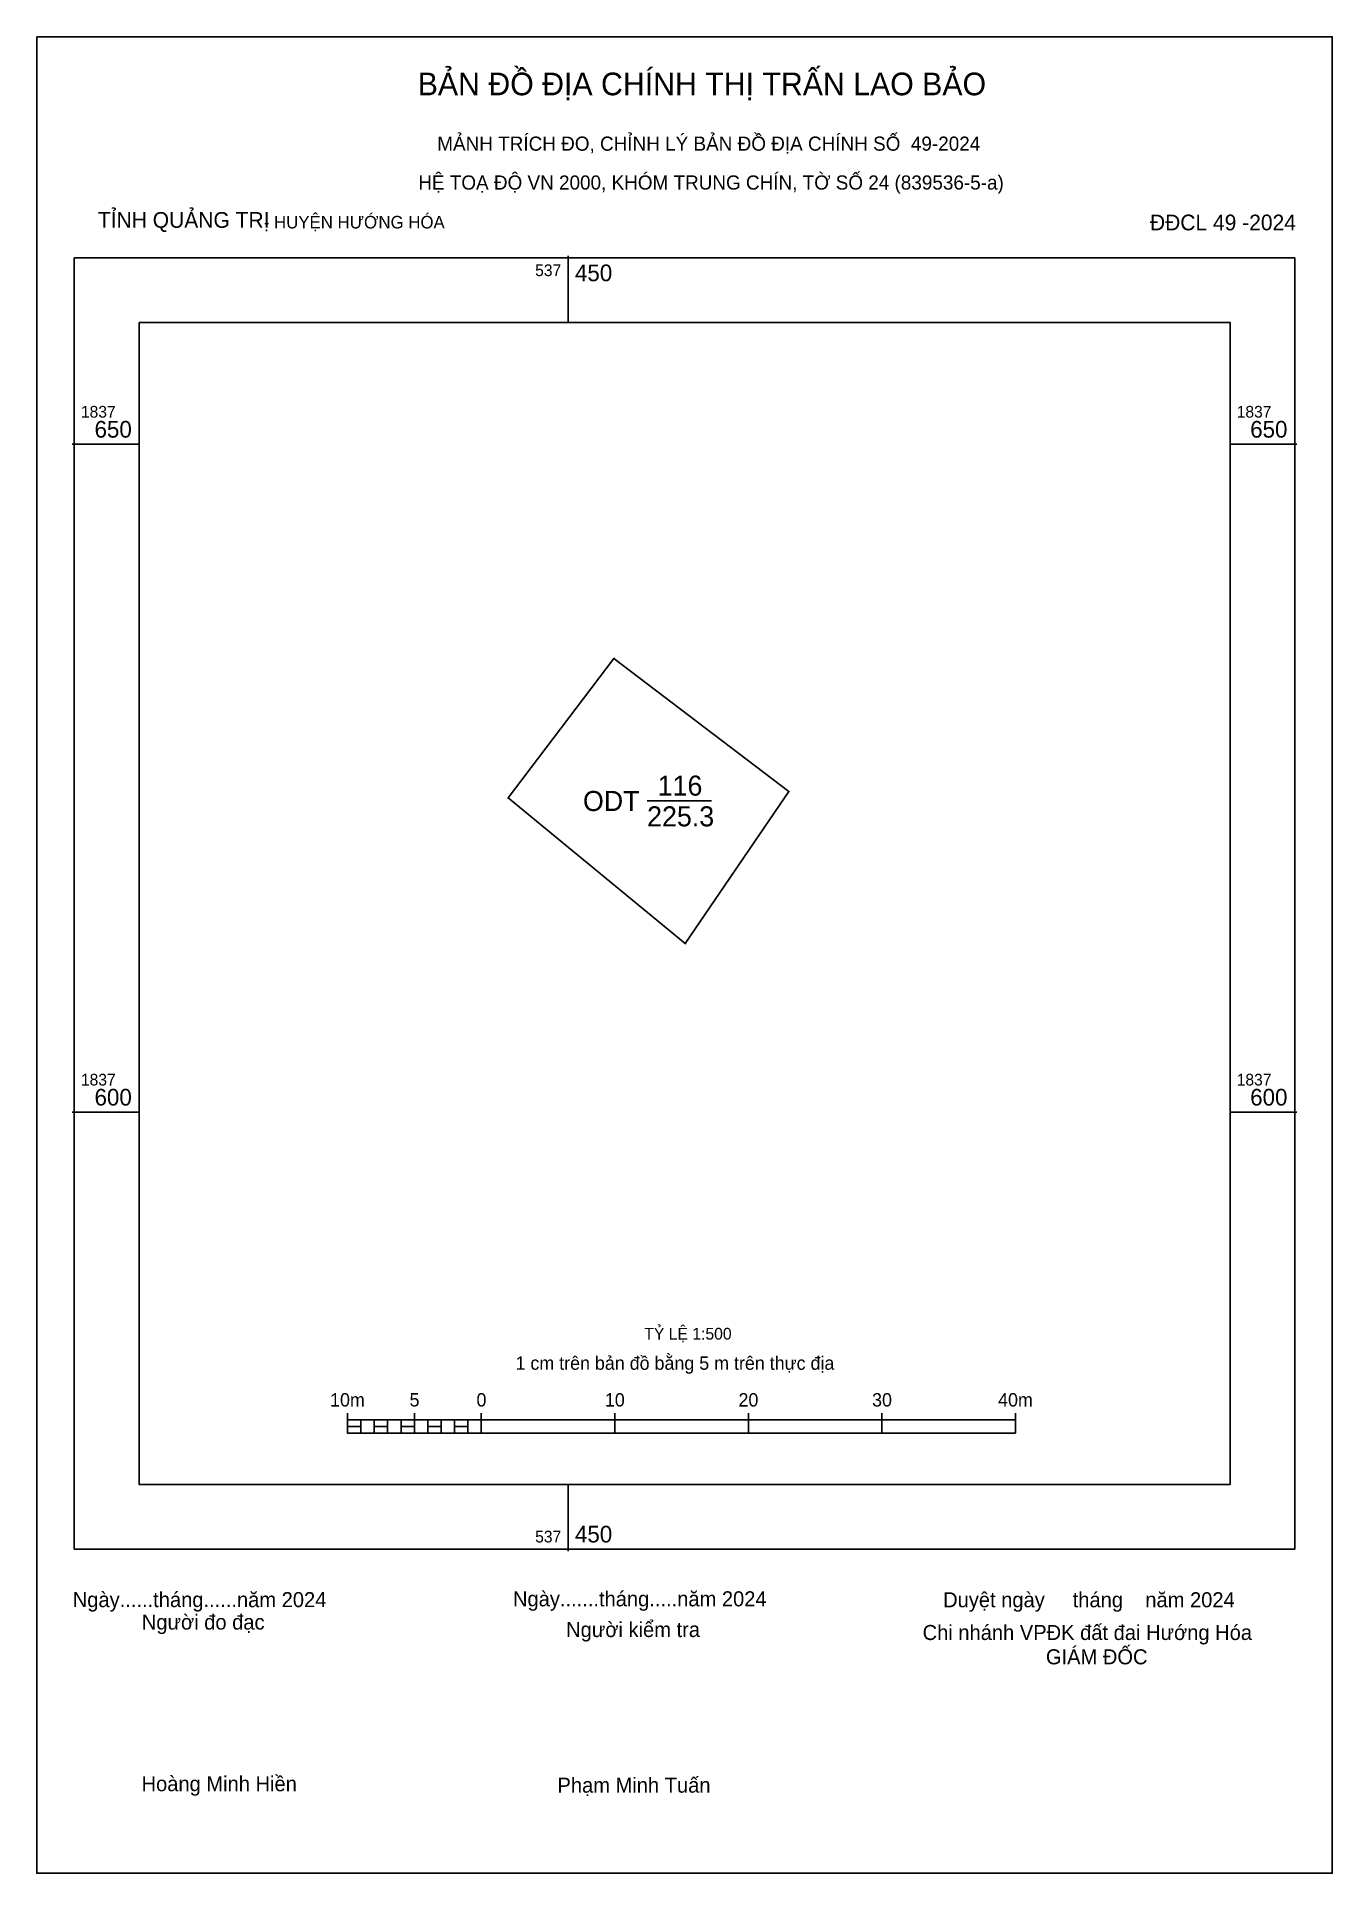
# Model space of a CAD drawing. Extents: x 537410 to 537507, y 1837543 to 1837681.
import ezdxf

# ---------------------------------------------------------------- set-up
doc = ezdxf.new("R2010")
doc.units = 0
for name, color, linetype in [('Level 1', 7, 'Continuous'), ('Level 10', 7, 'Continuous'), ('Level 13', 7, 'Continuous'), ('Level 27', 7, 'Continuous'), ('Level 48', 7, 'Continuous'), ('Level 6', 7, 'Continuous'), ('Level 62', 7, 'Continuous'), ('Level 63', 7, 'Continuous')]:
    doc.layers.add(name, color=color, linetype=linetype)

msp = doc.modelspace()

# ---------------------------------------------------------------- linework, layer by layer
at = {"layer": 'Level 1'}
msp.add_lwpolyline([(537410.21, 1837680.51), (537507.18, 1837680.51), (537507.18, 1837543.03), (537410.21, 1837543.03)], close=True, dxfattribs=at)
at = {"layer": 'Level 10'}
msp.add_lwpolyline([(537458.76, 1837612.62), (537445.51, 1837623.53), (537453.42, 1837633.97), (537466.5, 1837624.01)], close=True, dxfattribs=at)
at = {"layer": 'Level 27'}
for p, q in [((537453.42, 1837633.97), (537453.45, 1837634.01)), ((537445.51, 1837623.53), (537445.48, 1837623.49)), ((537466.5, 1837624.01), (537466.53, 1837624.05)), ((537458.76, 1837612.62), (537458.8, 1837612.59))]:
    msp.add_line(p, q, dxfattribs=at)
at = {"layer": 'Level 48'}
msp.add_line((537455.9, 1837623.3), (537460.71, 1837623.3), dxfattribs=at)
at = {"layer": 'Level 62'}
msp.add_lwpolyline([(537417.87, 1837659.12), (537499.53, 1837659.12), (537499.53, 1837572.14), (537417.87, 1837572.14)], close=True, dxfattribs=at)
at = {"layer": 'Level 63'}
for p, q in [((537450, 1837664.12), (537450, 1837659.12)), ((537412.87, 1837650), (537417.87, 1837650)), ((537499.53, 1837650), (537504.53, 1837650)), ((537412.87, 1837600), (537417.87, 1837600)), ((537499.53, 1837600), (537504.53, 1837600)), ((537433.48, 1837577.47), (537433.48, 1837575.97)), ((537433.48, 1837576.97), (537483.48, 1837576.97)), ((537434.48, 1837576.97), (537434.48, 1837575.97)), ((537435.48, 1837576.97), (537435.48, 1837575.97)), ((537436.48, 1837576.97), (537436.48, 1837575.97)), ((537437.48, 1837576.97), (537437.48, 1837575.97)), ((537438.48, 1837577.47), (537438.48, 1837575.97)), ((537438.48, 1837576.97), (537438.48, 1837575.97)), ((537439.48, 1837576.97), (537439.48, 1837575.97)), ((537440.48, 1837576.97), (537440.48, 1837575.97)), ((537441.48, 1837576.97), (537441.48, 1837575.97)), ((537442.48, 1837576.97), (537442.48, 1837575.97)), ((537443.48, 1837577.47), (537443.48, 1837575.97)), ((537443.48, 1837576.97), (537443.48, 1837575.97)), ((537453.48, 1837577.47), (537453.48, 1837575.97)), ((537463.48, 1837577.47), (537463.48, 1837575.97)), ((537473.48, 1837577.47), (537473.48, 1837575.97)), ((537483.48, 1837577.47), (537483.48, 1837575.97)), ((537433.48, 1837575.97), (537483.48, 1837575.97)), ((537450, 1837572.14), (537450, 1837567.14))]:
    msp.add_line(p, q, dxfattribs=at)
for points in [[(537413.02, 1837663.96), (537504.37, 1837663.96), (537504.37, 1837567.29), (537413.02, 1837567.29)], [(537433.48, 1837576.47), (537434.48, 1837576.47), (537434.48, 1837575.97), (537433.48, 1837575.97)], [(537433.48, 1837576.47), (537434.48, 1837576.47), (537434.48, 1837575.97), (537433.48, 1837575.97)], [(537435.48, 1837576.47), (537436.48, 1837576.47), (537436.48, 1837575.97), (537435.48, 1837575.97)], [(537437.48, 1837576.47), (537438.48, 1837576.47), (537438.48, 1837575.97), (537437.48, 1837575.97)], [(537439.48, 1837576.47), (537440.48, 1837576.47), (537440.48, 1837575.97), (537439.48, 1837575.97)], [(537441.48, 1837576.47), (537442.48, 1837576.47), (537442.48, 1837575.97), (537441.48, 1837575.97)]]:
    msp.add_lwpolyline(points, close=True, dxfattribs=at)

# ---------------------------------------------------------------- texts
at = {"layer": 'Level 1'}
for s, height, p in [('BẢN ĐỒ ĐỊA CHÍNH THỊ TRẤN LAO BẢO', 1.694, (537438.73, 1837676.13)), (' MẢNH TRÍCH ĐO, CHỈNH LÝ BẢN ĐỒ ĐỊA CHÍNH SỐ  49-2024', 1.058, (537439.8, 1837671.98)), ('TỈNH QUẢNG TRỊ', 1.176, (537414.79, 1837666.21)), (' - HUYỆN HƯỚNG HÓA', 0.9405, (537426.86, 1837666.16)), (' ĐĐCL 49 -2024', 1.176, (537493.1, 1837666.02)), ('Ngày......tháng......năm 2024', 1.125, (537412.91, 1837562.95)), ('Ngày.......tháng.....năm 2024', 1.125, (537445.86, 1837563.01)), ('  Duyệt ngày     tháng    năm 2024', 1.125, (537477.22, 1837562.94)), ('Người đo đạc', 1.125, (537418.08, 1837561.27)), ('Người kiểm tra', 1.125, (537449.84, 1837560.71)), ('Chi nhánh VPĐK đất đai Hướng Hóa', 1.125, (537476.52, 1837560.49)), ('GIÁM ĐỐC', 1.125, (537485.75, 1837558.67)), ('Hoàng Minh Hiền', 1.125, (537418.06, 1837549.17)), ('Phạm Minh Tuấn', 1.125, (537449.19, 1837549.06))]:
    msp.add_text(s, height=height, dxfattribs=at).set_placement(p)
at = {"layer": 'Level 13'}
for s, p in [('116', (537456.69, 1837623.7)), ('ODT', (537451.1, 1837622.55)), ('225.3', (537455.9, 1837621.4))]:
    msp.add_text(s, height=1.5, dxfattribs=at).set_placement(p)
at = {"layer": 'Level 6'}
for s, height, p in [(' HỆ TOẠ ĐỘ VN 2000, KHÓM TRUNG CHÍN, TỜ SỐ 24 (839536-5-a)', 1.058, (537438.38, 1837669.07)), ('TỶ LỆ 1:500', 0.879, (537455.69, 1837582.98))]:
    msp.add_text(s, height=height, dxfattribs=at).set_placement(p)
at = {"layer": 'Level 63'}
for s, height, p in [('537', 0.875, (537447.52, 1837662.59)), ('450', 1.25, (537450.5, 1837662.21)), ('1837', 0.875, (537413.52, 1837652)), ('1837', 0.875, (537500.03, 1837652)), ('650', 1.25, (537414.54, 1837650.5)), ('650', 1.25, (537501.04, 1837650.5)), ('1837', 0.875, (537413.52, 1837602)), ('600', 1.25, (537414.54, 1837600.5)), ('1837', 0.875, (537500.03, 1837602)), ('600', 1.25, (537501.04, 1837600.5)), ('1 cm trên bản đồ bằng 5 m trên thực địa', 1, (537446.05, 1837580.72)), ('10m', 1, (537432.17, 1837577.97)), ('5', 1, (537438.12, 1837577.97)), ('0', 1, (537443.13, 1837577.97)), ('10', 1, (537452.74, 1837577.97)), ('20', 1, (537462.74, 1837577.97)), ('30', 1, (537472.74, 1837577.97)), ('40m', 1, (537482.17, 1837577.97)), ('537', 0.875, (537447.52, 1837567.79)), ('450', 1.25, (537450.5, 1837567.79))]:
    msp.add_text(s, height=height, dxfattribs=at).set_placement(p)

doc.saveas('drawing.dxf')
